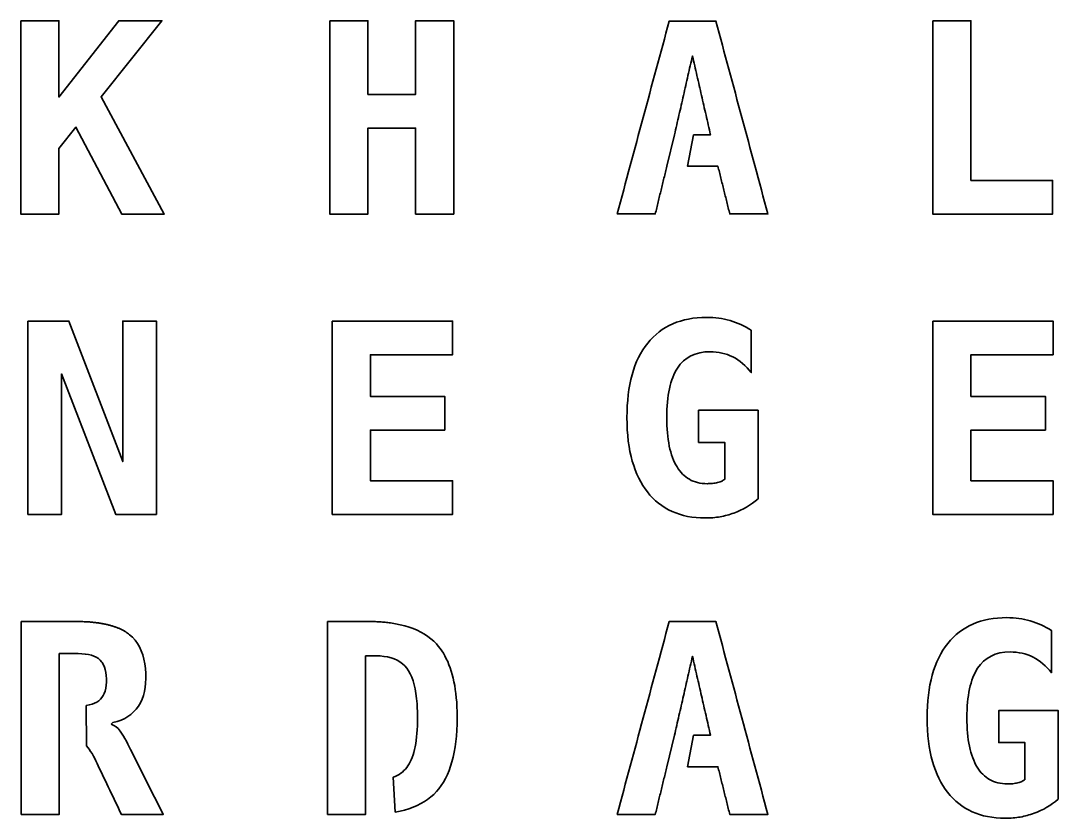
# Model space of a CAD drawing. Header units: inches. Extents: x 0 to 900, y -600 to 85.
# Drawn here: x 165.4 to 234.4, y -156.7 to -103.6 of the extents above; entities that cross this region are included whole.
import ezdxf

# ---------------------------------------------------------------- set-up
doc = ezdxf.new("R2010")
doc.units = ezdxf.units.IN
doc.header["$MEASUREMENT"] = 0
doc.layers.add('01_SNIJLIJNEN', color=7, linetype='Continuous')

msp = doc.modelspace()

# ---------------------------------------------------------------- linework, layer by layer
at = {"layer": '01_SNIJLIJNEN', "color": 5, "lineweight": 35, "true_color": 0x0000ff}
for points in [[(165.351, -103.63), (167.892, -103.63), (167.892, -108.711), (171.871, -103.63), (174.747, -103.63), (170.691, -108.694), (174.894, -116.488), (172.069, -116.488), (169.02, -110.701), (167.892, -112.13), (167.892, -116.488), (165.351, -116.488), (165.351, -103.63)], [(185.904, -103.63), (188.444, -103.63), (188.444, -108.53), (191.623, -108.53), (191.623, -103.63), (194.163, -103.63), (194.163, -116.488), (191.623, -116.488), (191.623, -110.769), (188.444, -110.769), (188.444, -116.488), (185.904, -116.488), (185.904, -103.63)], [(210.121, -111.214), (210.196, -111.214), (210.271, -111.214), (210.346, -111.214), (210.421, -111.214), (210.495, -111.214), (210.57, -111.214), (210.645, -111.214), (210.72, -111.214), (210.795, -111.214), (210.87, -111.214), (210.945, -111.214), (211.02, -111.214), (211.095, -111.214), (211.17, -111.214), (211.244, -111.214), (211.207, -111.05), (211.169, -110.886), (211.132, -110.722), (211.094, -110.558), (211.057, -110.394), (211.019, -110.23), (210.981, -110.066), (210.944, -109.902), (210.906, -109.738), (210.869, -109.574), (210.831, -109.41), (210.793, -109.246), (210.756, -109.082), (210.718, -108.918), (210.681, -108.754), (210.643, -108.59), (210.606, -108.426), (210.568, -108.262), (210.53, -108.098), (210.493, -107.934), (210.455, -107.77), (210.418, -107.606), (210.38, -107.442), (210.342, -107.278), (210.305, -107.113), (210.267, -106.949), (210.23, -106.785), (210.192, -106.621), (210.154, -106.457), (210.117, -106.293), (210.079, -106.129), (210.042, -105.965), (210.004, -106.129), (209.967, -106.293), (209.93, -106.457), (209.892, -106.621), (209.855, -106.785), (209.818, -106.949), (209.78, -107.113), (209.743, -107.278), (209.706, -107.442), (209.669, -107.606), (209.631, -107.77), (209.594, -107.934), (209.557, -108.098), (209.519, -108.262), (209.482, -108.426), (209.445, -108.59), (209.407, -108.754), (209.37, -108.918), (209.333, -109.082), (209.295, -109.246), (209.258, -109.41), (209.221, -109.574), (209.183, -109.738), (209.146, -109.902), (209.109, -110.066), (209.071, -110.23), (209.034, -110.394), (208.997, -110.558), (208.96, -110.722), (208.922, -110.886), (208.885, -111.05), (208.848, -111.214), (208.341, -113.302), (208.317, -113.401), (208.292, -113.5), (208.268, -113.599), (208.244, -113.698), (208.22, -113.797), (208.196, -113.897), (208.172, -113.996), (208.147, -114.095), (208.123, -114.194), (208.099, -114.293), (208.075, -114.392), (208.051, -114.491), (208.027, -114.59), (208.002, -114.689), (207.978, -114.788), (207.954, -114.887), (207.93, -114.986), (207.906, -115.085), (207.882, -115.184), (207.857, -115.283), (207.833, -115.383), (207.809, -115.482), (207.785, -115.581), (207.761, -115.68), (207.737, -115.779), (207.712, -115.878), (207.688, -115.977), (207.664, -116.076), (207.64, -116.175), (207.616, -116.274), (207.592, -116.373), (207.567, -116.472), (207.488, -116.472), (207.409, -116.472), (207.33, -116.472), (207.251, -116.472), (207.171, -116.472), (207.092, -116.472), (207.013, -116.472), (206.934, -116.472), (206.855, -116.472), (206.775, -116.472), (206.696, -116.472), (206.617, -116.472), (206.538, -116.472), (206.459, -116.472), (206.379, -116.472), (206.3, -116.472), (206.221, -116.472), (206.142, -116.472), (206.063, -116.472), (205.983, -116.472), (205.904, -116.472), (205.825, -116.472), (205.746, -116.472), (205.667, -116.472), (205.587, -116.472), (205.508, -116.472), (205.429, -116.472), (205.35, -116.472), (205.271, -116.472), (205.191, -116.472), (205.112, -116.472), (205.033, -116.472), (205.141, -116.071), (205.249, -115.671), (205.358, -115.27), (205.466, -114.869), (205.574, -114.468), (205.682, -114.067), (205.79, -113.666), (205.899, -113.266), (206.007, -112.865), (206.115, -112.464), (206.223, -112.063), (206.331, -111.662), (206.44, -111.261), (206.548, -110.861), (206.656, -110.46), (206.764, -110.059), (206.872, -109.658), (206.981, -109.257), (207.089, -108.856), (207.197, -108.456), (207.305, -108.055), (207.413, -107.654), (207.522, -107.253), (207.63, -106.852), (207.738, -106.451), (207.846, -106.051), (207.954, -105.65), (208.063, -105.249), (208.171, -104.848), (208.279, -104.447), (208.387, -104.046), (208.495, -103.646), (208.592, -103.646), (208.689, -103.646), (208.786, -103.646), (208.883, -103.646), (208.98, -103.646), (209.077, -103.646), (209.174, -103.646), (209.271, -103.646), (209.368, -103.646), (209.465, -103.646), (209.561, -103.646), (209.658, -103.646), (209.755, -103.646), (209.852, -103.646), (209.949, -103.646), (210.046, -103.646), (210.143, -103.646), (210.24, -103.646), (210.337, -103.646), (210.434, -103.646), (210.531, -103.646), (210.628, -103.646), (210.724, -103.646), (210.821, -103.646), (210.918, -103.646), (211.015, -103.646), (211.112, -103.646), (211.209, -103.646), (211.306, -103.646), (211.403, -103.646), (211.5, -103.646), (211.597, -103.646), (211.705, -104.046), (211.813, -104.447), (211.921, -104.848), (212.03, -105.249), (212.138, -105.65), (212.246, -106.051), (212.354, -106.451), (212.462, -106.852), (212.571, -107.253), (212.679, -107.654), (212.787, -108.055), (212.895, -108.456), (213.003, -108.856), (213.111, -109.257), (213.22, -109.658), (213.328, -110.059), (213.436, -110.46), (213.544, -110.861), (213.652, -111.261), (213.761, -111.662), (213.869, -112.063), (213.977, -112.464), (214.085, -112.865), (214.193, -113.266), (214.302, -113.666), (214.41, -114.067), (214.518, -114.468), (214.626, -114.869), (214.734, -115.27), (214.843, -115.671), (214.951, -116.071), (215.059, -116.472), (214.98, -116.472), (214.901, -116.472), (214.821, -116.472), (214.742, -116.472), (214.663, -116.472), (214.584, -116.472), (214.505, -116.472), (214.425, -116.472), (214.346, -116.472), (214.267, -116.472), (214.188, -116.472), (214.109, -116.472), (214.029, -116.472), (213.95, -116.472), (213.871, -116.472), (213.792, -116.472), (213.713, -116.472), (213.633, -116.472), (213.554, -116.472), (213.475, -116.472), (213.396, -116.472), (213.317, -116.472), (213.237, -116.472), (213.158, -116.472), (213.079, -116.472), (213, -116.472), (212.921, -116.472), (212.841, -116.472), (212.762, -116.472), (212.683, -116.472), (212.604, -116.472), (212.525, -116.472), (212.5, -116.373), (212.475, -116.274), (212.45, -116.175), (212.426, -116.076), (212.401, -115.977), (212.376, -115.878), (212.352, -115.779), (212.327, -115.68), (212.302, -115.581), (212.278, -115.482), (212.253, -115.383), (212.228, -115.283), (212.203, -115.184), (212.179, -115.085), (212.154, -114.986), (212.129, -114.887), (212.105, -114.788), (212.08, -114.689), (212.055, -114.59), (212.031, -114.491), (212.006, -114.392), (211.981, -114.293), (211.957, -114.194), (211.932, -114.095), (211.907, -113.996), (211.882, -113.897), (211.858, -113.797), (211.833, -113.698), (211.808, -113.599), (211.784, -113.5), (211.759, -113.401), (211.734, -113.302), (211.628, -113.302), (211.522, -113.302), (211.416, -113.302), (211.31, -113.302), (211.204, -113.302), (211.098, -113.302), (210.992, -113.302), (210.886, -113.302), (210.78, -113.302), (210.674, -113.302), (210.568, -113.302), (210.462, -113.302), (210.356, -113.302), (210.25, -113.302), (210.143, -113.302), (210.037, -113.302), (209.931, -113.302), (209.825, -113.302), (209.719, -113.302), (210.121, -111.214)], [(226.029, -103.63), (228.57, -103.63), (228.57, -114.249), (234.004, -114.249), (234.004, -116.488), (226.029, -116.488), (226.029, -103.63)], [(165.829, -123.6), (168.559, -123.6), (172.142, -132.945), (172.142, -123.6), (174.381, -123.6), (174.381, -136.459), (171.668, -136.459), (168.068, -127.114), (168.068, -136.459), (165.829, -136.459), (165.829, -123.6)], [(186.071, -123.6), (194.08, -123.6), (194.08, -125.839), (188.611, -125.839), (188.611, -128.613), (193.564, -128.613), (193.564, -130.852), (188.611, -130.852), (188.611, -134.22), (194.08, -134.22), (194.08, -136.459), (186.071, -136.459), (186.071, -123.6)], [(226.029, -123.6), (234.038, -123.6), (234.038, -125.839), (228.569, -125.839), (228.569, -128.613), (233.522, -128.613), (233.522, -130.852), (228.569, -130.852), (228.569, -134.22), (234.038, -134.22), (234.038, -136.459), (226.029, -136.459), (226.029, -123.6)], [(210.121, -151.156), (210.196, -151.156), (210.271, -151.156), (210.346, -151.156), (210.421, -151.156), (210.495, -151.156), (210.57, -151.156), (210.645, -151.156), (210.72, -151.156), (210.795, -151.156), (210.87, -151.156), (210.945, -151.156), (211.02, -151.156), (211.095, -151.156), (211.17, -151.156), (211.244, -151.156), (211.207, -150.991), (211.169, -150.827), (211.132, -150.663), (211.094, -150.499), (211.057, -150.335), (211.019, -150.171), (210.981, -150.007), (210.944, -149.843), (210.906, -149.679), (210.869, -149.515), (210.831, -149.351), (210.793, -149.187), (210.756, -149.023), (210.718, -148.859), (210.681, -148.695), (210.643, -148.531), (210.606, -148.367), (210.568, -148.203), (210.53, -148.039), (210.493, -147.875), (210.455, -147.711), (210.418, -147.547), (210.38, -147.383), (210.342, -147.219), (210.305, -147.055), (210.267, -146.891), (210.23, -146.726), (210.192, -146.562), (210.154, -146.398), (210.117, -146.234), (210.079, -146.07), (210.042, -145.906), (210.004, -146.07), (209.967, -146.234), (209.93, -146.398), (209.892, -146.562), (209.855, -146.726), (209.818, -146.891), (209.78, -147.055), (209.743, -147.219), (209.706, -147.383), (209.669, -147.547), (209.631, -147.711), (209.594, -147.875), (209.557, -148.039), (209.519, -148.203), (209.482, -148.367), (209.445, -148.531), (209.407, -148.695), (209.37, -148.859), (209.333, -149.023), (209.295, -149.187), (209.258, -149.351), (209.221, -149.515), (209.183, -149.679), (209.146, -149.843), (209.109, -150.007), (209.071, -150.171), (209.034, -150.335), (208.997, -150.499), (208.96, -150.663), (208.922, -150.827), (208.885, -150.991), (208.848, -151.156), (208.341, -153.243), (208.317, -153.342), (208.292, -153.441), (208.268, -153.54), (208.244, -153.639), (208.22, -153.739), (208.196, -153.838), (208.172, -153.937), (208.147, -154.036), (208.123, -154.135), (208.099, -154.234), (208.075, -154.333), (208.051, -154.432), (208.027, -154.531), (208.002, -154.63), (207.978, -154.729), (207.954, -154.828), (207.93, -154.927), (207.906, -155.026), (207.882, -155.125), (207.857, -155.225), (207.833, -155.324), (207.809, -155.423), (207.785, -155.522), (207.761, -155.621), (207.737, -155.72), (207.712, -155.819), (207.688, -155.918), (207.664, -156.017), (207.64, -156.116), (207.616, -156.215), (207.592, -156.314), (207.567, -156.413), (207.488, -156.413), (207.409, -156.413), (207.33, -156.413), (207.251, -156.413), (207.171, -156.413), (207.092, -156.413), (207.013, -156.413), (206.934, -156.413), (206.855, -156.413), (206.775, -156.413), (206.696, -156.413), (206.617, -156.413), (206.538, -156.413), (206.459, -156.413), (206.379, -156.413), (206.3, -156.413), (206.221, -156.413), (206.142, -156.413), (206.063, -156.413), (205.983, -156.413), (205.904, -156.413), (205.825, -156.413), (205.746, -156.413), (205.667, -156.413), (205.587, -156.413), (205.508, -156.413), (205.429, -156.413), (205.35, -156.413), (205.271, -156.413), (205.191, -156.413), (205.112, -156.413), (205.033, -156.413), (205.141, -156.013), (205.249, -155.612), (205.358, -155.211), (205.466, -154.81), (205.574, -154.409), (205.682, -154.008), (205.79, -153.607), (205.899, -153.207), (206.007, -152.806), (206.115, -152.405), (206.223, -152.004), (206.331, -151.603), (206.44, -151.202), (206.548, -150.802), (206.656, -150.401), (206.764, -150), (206.872, -149.599), (206.981, -149.198), (207.089, -148.798), (207.197, -148.397), (207.305, -147.996), (207.413, -147.595), (207.522, -147.194), (207.63, -146.793), (207.738, -146.393), (207.846, -145.992), (207.954, -145.591), (208.063, -145.19), (208.171, -144.789), (208.279, -144.388), (208.387, -143.987), (208.495, -143.587), (208.592, -143.587), (208.689, -143.587), (208.786, -143.587), (208.883, -143.587), (208.98, -143.587), (209.077, -143.587), (209.174, -143.587), (209.271, -143.587), (209.368, -143.587), (209.465, -143.587), (209.561, -143.587), (209.658, -143.587), (209.755, -143.587), (209.852, -143.587), (209.949, -143.587), (210.046, -143.587), (210.143, -143.587), (210.24, -143.587), (210.337, -143.587), (210.434, -143.587), (210.531, -143.587), (210.628, -143.587), (210.724, -143.587), (210.821, -143.587), (210.918, -143.587), (211.015, -143.587), (211.112, -143.587), (211.209, -143.587), (211.306, -143.587), (211.403, -143.587), (211.5, -143.587), (211.597, -143.587), (211.705, -143.987), (211.813, -144.388), (211.921, -144.789), (212.03, -145.19), (212.138, -145.591), (212.246, -145.992), (212.354, -146.393), (212.462, -146.793), (212.571, -147.194), (212.679, -147.595), (212.787, -147.996), (212.895, -148.397), (213.003, -148.798), (213.111, -149.198), (213.22, -149.599), (213.328, -150), (213.436, -150.401), (213.544, -150.802), (213.652, -151.202), (213.761, -151.603), (213.869, -152.004), (213.977, -152.405), (214.085, -152.806), (214.193, -153.207), (214.302, -153.607), (214.41, -154.008), (214.518, -154.409), (214.626, -154.81), (214.734, -155.211), (214.843, -155.612), (214.951, -156.013), (215.059, -156.413), (214.98, -156.413), (214.901, -156.413), (214.821, -156.413), (214.742, -156.413), (214.663, -156.413), (214.584, -156.413), (214.505, -156.413), (214.425, -156.413), (214.346, -156.413), (214.267, -156.413), (214.188, -156.413), (214.109, -156.413), (214.029, -156.413), (213.95, -156.413), (213.871, -156.413), (213.792, -156.413), (213.713, -156.413), (213.633, -156.413), (213.554, -156.413), (213.475, -156.413), (213.396, -156.413), (213.317, -156.413), (213.237, -156.413), (213.158, -156.413), (213.079, -156.413), (213, -156.413), (212.921, -156.413), (212.841, -156.413), (212.762, -156.413), (212.683, -156.413), (212.604, -156.413), (212.525, -156.413), (212.5, -156.314), (212.475, -156.215), (212.45, -156.116), (212.426, -156.017), (212.401, -155.918), (212.376, -155.819), (212.352, -155.72), (212.327, -155.621), (212.302, -155.522), (212.278, -155.423), (212.253, -155.324), (212.228, -155.225), (212.203, -155.125), (212.179, -155.026), (212.154, -154.927), (212.129, -154.828), (212.105, -154.729), (212.08, -154.63), (212.055, -154.531), (212.031, -154.432), (212.006, -154.333), (211.981, -154.234), (211.957, -154.135), (211.932, -154.036), (211.907, -153.937), (211.882, -153.838), (211.858, -153.739), (211.833, -153.639), (211.808, -153.54), (211.784, -153.441), (211.759, -153.342), (211.734, -153.243), (211.628, -153.243), (211.522, -153.243), (211.416, -153.243), (211.31, -153.243), (211.204, -153.243), (211.098, -153.243), (210.992, -153.243), (210.886, -153.243), (210.78, -153.243), (210.674, -153.243), (210.568, -153.243), (210.462, -153.243), (210.356, -153.243), (210.25, -153.243), (210.143, -153.243), (210.037, -153.243), (209.931, -153.243), (209.825, -153.243), (209.719, -153.243), (210.121, -151.156)]]:
    msp.add_lwpolyline(points, dxfattribs=at)
for points, knots in [([(210.877, -136.7), (210.056, -136.7), (209.324, -136.555), (208.681, -136.265), (208.038, -135.975), (207.492, -135.543), (207.044, -134.969), (206.614, -134.418), (206.279, -133.734), (206.041, -132.919), (205.803, -132.104), (205.684, -131.136), (205.684, -130.017), (205.684, -128.949), (205.797, -128.001), (206.024, -127.174), (206.251, -126.348), (206.597, -125.647), (207.062, -125.073), (207.98, -123.93), (209.287, -123.359), (210.981, -123.359), (211.273, -123.359), (211.545, -123.376), (211.794, -123.411), (212.044, -123.445), (212.295, -123.5), (212.548, -123.574), (213.036, -123.718), (213.504, -123.93), (213.952, -124.212), (213.952, -124.212), (213.952, -127.028), (213.952, -127.028), (213.596, -126.569), (213.188, -126.221), (212.729, -125.986), (212.269, -125.756), (211.764, -125.641), (211.213, -125.641), (210.237, -125.641), (209.513, -126.003), (209.043, -126.726), (208.566, -127.462), (208.328, -128.558), (208.328, -130.017), (208.328, -130.734), (208.385, -131.367), (208.5, -131.916), (208.615, -132.464), (208.787, -132.928), (209.017, -133.307), (209.235, -133.663), (209.509, -133.937), (209.839, -134.129), (210.17, -134.322), (210.567, -134.418), (211.032, -134.418), (211.147, -134.418), (211.265, -134.412), (211.385, -134.4), (211.506, -134.389), (211.615, -134.369), (211.713, -134.34), (211.839, -134.312), (211.933, -134.28), (211.997, -134.245), (212.06, -134.211), (212.123, -134.171), (212.186, -134.125), (212.186, -134.125), (212.186, -131.67), (212.186, -131.67), (212.186, -131.67), (210.447, -131.67), (210.447, -131.67), (210.447, -131.67), (210.447, -129.534), (210.447, -129.534), (210.447, -129.534), (214.408, -129.534), (214.408, -129.534), (214.408, -129.534), (214.408, -135.425), (214.408, -135.425), (213.926, -135.839), (213.389, -136.155), (212.798, -136.373), (212.499, -136.482), (212.195, -136.564), (211.885, -136.618), (211.575, -136.673), (211.239, -136.7), (210.877, -136.7)], [0, 0, 0, 0, 1, 1, 1, 2, 2, 2, 3, 3, 3, 4, 4, 4, 5, 5, 5, 6, 6, 6, 7, 7, 7, 8, 8, 8, 9, 9, 9, 10, 10, 10, 11, 11, 11, 12, 12, 12, 13, 13, 13, 14, 14, 14, 15, 15, 15, 16, 16, 16, 17, 17, 17, 18, 18, 18, 19, 19, 19, 20, 20, 20, 21, 21, 21, 22, 22, 22, 23, 23, 23, 24, 24, 24, 25, 25, 25, 26, 26, 26, 27, 27, 27, 28, 28, 28, 29, 29, 29, 30, 30, 30, 31, 31, 31, 31]), ([(230.848, -156.671), (230.026, -156.671), (229.294, -156.526), (228.651, -156.235), (228.008, -155.946), (227.463, -155.514), (227.015, -154.939), (226.584, -154.388), (226.25, -153.705), (226.011, -152.89), (225.773, -152.074), (225.654, -151.107), (225.654, -149.987), (225.654, -148.919), (225.768, -147.972), (225.994, -147.145), (226.221, -146.318), (226.567, -145.618), (227.032, -145.043), (227.951, -143.901), (229.257, -143.329), (230.951, -143.329), (231.244, -143.329), (231.515, -143.347), (231.765, -143.381), (232.015, -143.416), (232.266, -143.47), (232.519, -143.545), (233.006, -143.688), (233.475, -143.901), (233.922, -144.182), (233.922, -144.182), (233.922, -146.998), (233.922, -146.998), (233.566, -146.539), (233.159, -146.192), (232.699, -145.956), (232.24, -145.727), (231.735, -145.612), (231.184, -145.612), (230.207, -145.612), (229.484, -145.974), (229.013, -146.697), (228.536, -147.432), (228.298, -148.529), (228.298, -149.987), (228.298, -150.705), (228.356, -151.338), (228.471, -151.886), (228.585, -152.435), (228.758, -152.898), (228.987, -153.277), (229.205, -153.633), (229.48, -153.907), (229.81, -154.1), (230.14, -154.292), (230.538, -154.388), (231.003, -154.388), (231.117, -154.388), (231.235, -154.383), (231.356, -154.371), (231.476, -154.36), (231.585, -154.34), (231.683, -154.311), (231.809, -154.282), (231.904, -154.25), (231.967, -154.216), (232.03, -154.181), (232.093, -154.142), (232.157, -154.095), (232.157, -154.095), (232.157, -151.641), (232.157, -151.641), (232.157, -151.641), (230.417, -151.641), (230.417, -151.641), (230.417, -151.641), (230.417, -149.505), (230.417, -149.505), (230.417, -149.505), (234.379, -149.505), (234.379, -149.505), (234.379, -149.505), (234.379, -155.396), (234.379, -155.396), (233.897, -155.809), (233.359, -156.125), (232.768, -156.343), (232.47, -156.452), (232.165, -156.534), (231.855, -156.589), (231.545, -156.643), (231.209, -156.671), (230.848, -156.671)], [0, 0, 0, 0, 1, 1, 1, 2, 2, 2, 3, 3, 3, 4, 4, 4, 5, 5, 5, 6, 6, 6, 7, 7, 7, 8, 8, 8, 9, 9, 9, 10, 10, 10, 11, 11, 11, 12, 12, 12, 13, 13, 13, 14, 14, 14, 15, 15, 15, 16, 16, 16, 17, 17, 17, 18, 18, 18, 19, 19, 19, 20, 20, 20, 21, 21, 21, 22, 22, 22, 23, 23, 23, 24, 24, 24, 25, 25, 25, 26, 26, 26, 27, 27, 27, 28, 28, 28, 29, 29, 29, 30, 30, 30, 31, 31, 31, 31]), ([(171.361, -150.412), (171.361, -150.412), (171.54, -150.494), (171.54, -150.494), (171.54, -150.494), (171.699, -150.595), (171.699, -150.595), (171.699, -150.595), (171.832, -150.709), (171.832, -150.709), (171.832, -150.709), (171.97, -150.872), (171.97, -150.872), (171.97, -150.872), (172.107, -151.071), (172.107, -151.071), (172.107, -151.071), (172.193, -151.21), (172.193, -151.21), (172.193, -151.21), (172.284, -151.368), (172.284, -151.368), (172.284, -151.368), (172.381, -151.547), (172.381, -151.547), (172.381, -151.547), (172.484, -151.747), (172.484, -151.747), (172.484, -151.747), (172.655, -152.088), (172.655, -152.088), (172.655, -152.088), (172.8, -152.377), (172.8, -152.377), (172.8, -152.377), (172.945, -152.665), (172.945, -152.665), (172.945, -152.665), (173.09, -152.953), (173.09, -152.953), (173.09, -152.953), (173.235, -153.242), (173.235, -153.242), (173.235, -153.242), (173.38, -153.53), (173.38, -153.53), (173.38, -153.53), (173.525, -153.818), (173.525, -153.818), (173.525, -153.818), (173.67, -154.107), (173.67, -154.107), (173.67, -154.107), (173.815, -154.395), (173.815, -154.395), (173.815, -154.395), (173.96, -154.683), (173.96, -154.683), (173.96, -154.683), (174.105, -154.972), (174.105, -154.972), (174.105, -154.972), (174.25, -155.26), (174.25, -155.26), (174.25, -155.26), (174.395, -155.548), (174.395, -155.548), (174.395, -155.548), (174.54, -155.837), (174.54, -155.837), (174.54, -155.837), (174.685, -156.125), (174.685, -156.125), (174.685, -156.125), (174.83, -156.413), (174.83, -156.413), (174.83, -156.413), (172.047, -156.413), (172.047, -156.413), (172.047, -156.413), (171.95, -156.211), (171.95, -156.211), (171.95, -156.211), (171.853, -156.008), (171.853, -156.008), (171.853, -156.008), (171.757, -155.806), (171.757, -155.806), (171.757, -155.806), (171.66, -155.604), (171.66, -155.604), (171.66, -155.604), (171.563, -155.401), (171.563, -155.401), (171.563, -155.401), (171.467, -155.199), (171.467, -155.199), (171.467, -155.199), (171.37, -154.996), (171.37, -154.996), (171.37, -154.996), (171.273, -154.794), (171.273, -154.794), (171.273, -154.794), (171.177, -154.591), (171.177, -154.591), (171.177, -154.591), (171.08, -154.389), (171.08, -154.389), (171.08, -154.389), (170.983, -154.187), (170.983, -154.187), (170.983, -154.187), (170.887, -153.984), (170.887, -153.984), (170.887, -153.984), (170.79, -153.782), (170.79, -153.782), (170.79, -153.782), (170.693, -153.579), (170.693, -153.579), (170.693, -153.579), (170.597, -153.377), (170.597, -153.377), (170.597, -153.377), (170.5, -153.174), (170.5, -153.174), (170.5, -153.174), (170.429, -153.022), (170.429, -153.022), (170.429, -153.022), (170.345, -152.847), (170.345, -152.847), (170.345, -152.847), (170.275, -152.706), (170.275, -152.706), (170.275, -152.706), (170.184, -152.533), (170.184, -152.533), (170.184, -152.533), (170.093, -152.372), (170.093, -152.372), (170.093, -152.372), (170.001, -152.223), (170.001, -152.223), (170.001, -152.223), (169.908, -152.086), (169.908, -152.086), (169.908, -152.086), (169.815, -151.961), (169.815, -151.961), (169.815, -151.961), (169.722, -151.848), (169.722, -151.848), (169.722, -151.848), (169.705, -149.174), (169.705, -149.174), (169.705, -149.174), (169.91, -149.135), (169.91, -149.135), (169.91, -149.135), (170.097, -149.083), (170.097, -149.083), (170.097, -149.083), (170.265, -149.019), (170.265, -149.019), (170.265, -149.019), (170.415, -148.942), (170.415, -148.942), (170.415, -148.942), (170.545, -148.851), (170.545, -148.851), (170.545, -148.851), (170.653, -148.752), (170.653, -148.752), (170.653, -148.752), (170.746, -148.642), (170.746, -148.642), (170.746, -148.642), (170.827, -148.515), (170.827, -148.515), (170.827, -148.515), (170.898, -148.372), (170.898, -148.372), (170.898, -148.372), (170.958, -148.212), (170.958, -148.212), (170.958, -148.212), (171.003, -148.028), (171.003, -148.028), (171.003, -148.028), (171.033, -147.82), (171.033, -147.82), (171.033, -147.82), (171.047, -147.618), (171.047, -147.618), (171.047, -147.618), (171.05, -147.403), (171.05, -147.403), (171.05, -147.403), (171.039, -147.179), (171.039, -147.179), (171.039, -147.179), (171.015, -146.973), (171.015, -146.973), (171.015, -146.973), (170.976, -146.784), (170.976, -146.784), (170.976, -146.784), (170.924, -146.612), (170.924, -146.612), (170.924, -146.612), (170.858, -146.458), (170.858, -146.458), (170.858, -146.458), (170.777, -146.32), (170.777, -146.32), (170.777, -146.32), (170.732, -146.258), (170.732, -146.258), (170.732, -146.258), (170.631, -146.146), (170.631, -146.146), (170.631, -146.146), (170.513, -146.049), (170.513, -146.049), (170.513, -146.049), (170.376, -145.964), (170.376, -145.964), (170.376, -145.964), (170.221, -145.891), (170.221, -145.891), (170.221, -145.891), (170.048, -145.831), (170.048, -145.831), (170.048, -145.831), (169.857, -145.784), (169.857, -145.784), (169.857, -145.784), (169.647, -145.749), (169.647, -145.749), (169.647, -145.749), (169.419, -145.727), (169.419, -145.727), (169.419, -145.727), (169.173, -145.718), (169.173, -145.718), (169.173, -145.718), (168.996, -145.717), (168.996, -145.717), (168.996, -145.717), (168.922, -145.717), (168.922, -145.717), (168.922, -145.717), (167.914, -145.717), (167.914, -145.717), (167.914, -145.717), (167.914, -149.214), (167.914, -149.214), (167.914, -149.214), (167.914, -150.279), (167.914, -150.279), (167.914, -150.279), (167.914, -151.345), (167.914, -151.345), (167.914, -151.345), (167.914, -156.413), (167.914, -156.413), (167.914, -156.413), (165.38, -156.413), (165.38, -156.413), (165.38, -156.413), (165.38, -143.587), (165.38, -143.587), (165.38, -143.587), (168.353, -143.587), (168.353, -143.587), (168.353, -143.587), (168.582, -143.587), (168.582, -143.587), (168.582, -143.587), (168.811, -143.587), (168.811, -143.587), (168.811, -143.587), (169.04, -143.587), (169.04, -143.587), (169.143, -143.587), (169.244, -143.588), (169.343, -143.59), (169.443, -143.592), (169.541, -143.596), (169.636, -143.6), (169.732, -143.605), (169.826, -143.611), (169.919, -143.617), (170.011, -143.624), (170.101, -143.632), (170.19, -143.641), (170.278, -143.651), (170.365, -143.661), (170.45, -143.672), (170.535, -143.684), (170.618, -143.696), (170.7, -143.71), (170.781, -143.724), (170.861, -143.738), (170.938, -143.754), (171.016, -143.77), (171.092, -143.787), (171.166, -143.806), (171.24, -143.824), (171.312, -143.843), (171.383, -143.864), (171.453, -143.884), (171.522, -143.906), (171.589, -143.929), (171.656, -143.952), (171.721, -143.976), (171.784, -144.001), (171.847, -144.026), (171.909, -144.052), (171.968, -144.08), (172.028, -144.107), (172.086, -144.136), (172.142, -144.165), (172.198, -144.195), (172.252, -144.226), (172.304, -144.258), (172.356, -144.29), (172.407, -144.323), (172.456, -144.357), (172.504, -144.391), (172.551, -144.426), (172.596, -144.463), (172.596, -144.463), (172.79, -144.637), (172.79, -144.637), (172.79, -144.637), (172.964, -144.831), (172.964, -144.831), (172.964, -144.831), (173.118, -145.044), (173.118, -145.044), (173.118, -145.044), (173.254, -145.277), (173.254, -145.277), (173.254, -145.277), (173.37, -145.53), (173.37, -145.53), (173.37, -145.53), (173.466, -145.801), (173.466, -145.801), (173.466, -145.801), (173.544, -146.088), (173.544, -146.088), (173.544, -146.088), (173.604, -146.391), (173.604, -146.391), (173.604, -146.391), (173.644, -146.708), (173.644, -146.708), (173.644, -146.708), (173.666, -147.042), (173.666, -147.042), (173.666, -147.042), (173.67, -147.362), (173.67, -147.362), (173.67, -147.362), (173.655, -147.703), (173.655, -147.703), (173.655, -147.703), (173.631, -147.942), (173.631, -147.942), (173.631, -147.942), (173.581, -148.239), (173.581, -148.239), (173.581, -148.239), (173.511, -148.509), (173.511, -148.509), (173.511, -148.509), (173.421, -148.76), (173.421, -148.76), (173.421, -148.76), (173.311, -148.995), (173.311, -148.995), (173.311, -148.995), (173.179, -149.215), (173.179, -149.215), (173.179, -149.215), (173.026, -149.42), (173.026, -149.42), (173.026, -149.42), (172.862, -149.6), (172.862, -149.6), (172.862, -149.6), (172.681, -149.763), (172.681, -149.763), (172.681, -149.763), (172.482, -149.907), (172.482, -149.907), (172.482, -149.907), (172.266, -150.034), (172.266, -150.034), (172.266, -150.034), (172.028, -150.143), (172.028, -150.143), (172.028, -150.143), (171.766, -150.233), (171.766, -150.233), (171.766, -150.233), (171.48, -150.304), (171.48, -150.304), (171.48, -150.304), (171.361, -150.412), (171.361, -150.412)], [0, 0, 0, 0, 1, 1, 1, 2, 2, 2, 3, 3, 3, 4, 4, 4, 5, 5, 5, 6, 6, 6, 7, 7, 7, 8, 8, 8, 9, 9, 9, 10, 10, 10, 11, 11, 11, 12, 12, 12, 13, 13, 13, 14, 14, 14, 15, 15, 15, 16, 16, 16, 17, 17, 17, 18, 18, 18, 19, 19, 19, 20, 20, 20, 21, 21, 21, 22, 22, 22, 23, 23, 23, 24, 24, 24, 25, 25, 25, 26, 26, 26, 27, 27, 27, 28, 28, 28, 29, 29, 29, 30, 30, 30, 31, 31, 31, 32, 32, 32, 33, 33, 33, 34, 34, 34, 35, 35, 35, 36, 36, 36, 37, 37, 37, 38, 38, 38, 39, 39, 39, 40, 40, 40, 41, 41, 41, 42, 42, 42, 43, 43, 43, 44, 44, 44, 45, 45, 45, 46, 46, 46, 47, 47, 47, 48, 48, 48, 49, 49, 49, 50, 50, 50, 51, 51, 51, 52, 52, 52, 53, 53, 53, 54, 54, 54, 55, 55, 55, 56, 56, 56, 57, 57, 57, 58, 58, 58, 59, 59, 59, 60, 60, 60, 61, 61, 61, 62, 62, 62, 63, 63, 63, 64, 64, 64, 65, 65, 65, 66, 66, 66, 67, 67, 67, 68, 68, 68, 69, 69, 69, 70, 70, 70, 71, 71, 71, 72, 72, 72, 73, 73, 73, 74, 74, 74, 75, 75, 75, 76, 76, 76, 77, 77, 77, 78, 78, 78, 79, 79, 79, 80, 80, 80, 81, 81, 81, 82, 82, 82, 83, 83, 83, 84, 84, 84, 85, 85, 85, 86, 86, 86, 87, 87, 87, 88, 88, 88, 89, 89, 89, 90, 90, 90, 91, 91, 91, 92, 92, 92, 93, 93, 93, 94, 94, 94, 95, 95, 95, 96, 96, 96, 97, 97, 97, 98, 98, 98, 99, 99, 99, 100, 100, 100, 101, 101, 101, 102, 102, 102, 103, 103, 103, 104, 104, 104, 105, 105, 105, 106, 106, 106, 107, 107, 107, 108, 108, 108, 109, 109, 109, 110, 110, 110, 111, 111, 111, 112, 112, 112, 113, 113, 113, 114, 114, 114, 115, 115, 115, 116, 116, 116, 117, 117, 117, 118, 118, 118, 119, 119, 119, 120, 120, 120, 121, 121, 121, 122, 122, 122, 123, 123, 123, 124, 124, 124, 125, 125, 125, 126, 126, 126, 127, 127, 127, 128, 128, 128, 129, 129, 129, 130, 130, 130, 131, 131, 131, 132, 132, 132, 133, 133, 133, 134, 134, 134, 135, 135, 135, 136, 136, 136, 137, 137, 137, 138, 138, 138, 138]), ([(190.128, -153.946), (190.128, -153.946), (190.264, -153.891), (190.264, -153.891), (190.264, -153.891), (190.394, -153.828), (190.394, -153.828), (190.394, -153.828), (190.517, -153.758), (190.517, -153.758), (190.517, -153.758), (190.634, -153.68), (190.634, -153.68), (190.634, -153.68), (190.743, -153.595), (190.743, -153.595), (190.743, -153.595), (190.846, -153.503), (190.846, -153.503), (190.846, -153.503), (190.943, -153.403), (190.943, -153.403), (190.943, -153.403), (191.032, -153.296), (191.032, -153.296), (191.032, -153.296), (191.115, -153.182), (191.115, -153.182), (191.115, -153.182), (191.192, -153.059), (191.192, -153.059), (191.192, -153.059), (191.264, -152.925), (191.264, -152.925), (191.264, -152.925), (191.331, -152.782), (191.331, -152.782), (191.331, -152.782), (191.393, -152.628), (191.393, -152.628), (191.393, -152.628), (191.45, -152.464), (191.45, -152.464), (191.45, -152.464), (191.502, -152.289), (191.502, -152.289), (191.502, -152.289), (191.55, -152.105), (191.55, -152.105), (191.55, -152.105), (191.592, -151.91), (191.592, -151.91), (191.592, -151.91), (191.629, -151.706), (191.629, -151.706), (191.629, -151.706), (191.661, -151.491), (191.661, -151.491), (191.661, -151.491), (191.689, -151.265), (191.689, -151.265), (191.689, -151.265), (191.711, -151.03), (191.711, -151.03), (191.711, -151.03), (191.728, -150.784), (191.728, -150.784), (191.728, -150.784), (191.741, -150.528), (191.741, -150.528), (191.743, -150.485), (191.744, -150.441), (191.745, -150.397), (191.745, -150.397), (191.75, -150.125), (191.75, -150.125), (191.75, -150.125), (191.75, -149.848), (191.75, -149.848), (191.75, -149.848), (191.745, -149.578), (191.745, -149.578), (191.745, -149.578), (191.735, -149.319), (191.735, -149.319), (191.735, -149.319), (191.72, -149.07), (191.72, -149.07), (191.72, -149.07), (191.689, -148.716), (191.689, -148.716), (191.689, -148.716), (191.646, -148.384), (191.646, -148.384), (191.646, -148.384), (191.592, -148.074), (191.592, -148.074), (191.592, -148.074), (191.527, -147.788), (191.527, -147.788), (191.527, -147.788), (191.45, -147.524), (191.45, -147.524), (191.45, -147.524), (191.363, -147.282), (191.363, -147.282), (191.363, -147.282), (191.264, -147.064), (191.264, -147.064), (191.264, -147.064), (191.154, -146.868), (191.154, -146.868), (191.154, -146.868), (191.033, -146.694), (191.033, -146.694), (191.033, -146.694), (190.898, -146.537), (190.898, -146.537), (190.898, -146.537), (190.747, -146.398), (190.747, -146.398), (190.747, -146.398), (190.58, -146.274), (190.58, -146.274), (190.58, -146.274), (190.399, -146.167), (190.399, -146.167), (190.399, -146.167), (190.201, -146.077), (190.201, -146.077), (190.201, -146.077), (189.989, -146.002), (189.989, -146.002), (189.989, -146.002), (189.761, -145.945), (189.761, -145.945), (189.761, -145.945), (189.517, -145.904), (189.517, -145.904), (189.517, -145.904), (189.259, -145.879), (189.259, -145.879), (189.259, -145.879), (188.984, -145.871), (188.984, -145.871), (188.984, -145.871), (188.297, -145.871), (188.297, -145.871), (188.297, -145.871), (188.297, -146.129), (188.297, -146.129), (188.297, -146.129), (188.297, -146.387), (188.297, -146.387), (188.297, -146.387), (188.297, -146.645), (188.297, -146.645), (188.297, -146.645), (188.297, -146.903), (188.297, -146.903), (188.297, -146.903), (188.297, -147.161), (188.297, -147.161), (188.297, -147.161), (188.297, -147.419), (188.297, -147.419), (188.297, -147.419), (188.297, -147.677), (188.297, -147.677), (188.297, -147.677), (188.297, -147.935), (188.297, -147.935), (188.297, -147.935), (188.297, -148.193), (188.297, -148.193), (188.297, -148.193), (188.297, -148.451), (188.297, -148.451), (188.297, -148.451), (188.297, -148.709), (188.297, -148.709), (188.297, -148.709), (188.297, -148.967), (188.297, -148.967), (188.297, -148.967), (188.297, -149.225), (188.297, -149.225), (188.297, -149.225), (188.297, -149.483), (188.297, -149.483), (188.297, -149.483), (188.297, -149.741), (188.297, -149.741), (188.297, -149.741), (188.297, -149.999), (188.297, -149.999), (188.297, -149.999), (188.297, -150.257), (188.297, -150.257), (188.297, -150.257), (188.297, -150.515), (188.297, -150.515), (188.297, -150.515), (188.297, -150.773), (188.297, -150.773), (188.297, -150.773), (188.297, -151.031), (188.297, -151.031), (188.297, -151.031), (188.297, -151.289), (188.297, -151.289), (188.297, -151.289), (188.297, -151.547), (188.297, -151.547), (188.297, -151.547), (188.297, -151.805), (188.297, -151.805), (188.297, -151.805), (188.297, -152.063), (188.297, -152.063), (188.297, -152.063), (188.297, -152.321), (188.297, -152.321), (188.297, -152.321), (188.297, -152.579), (188.297, -152.579), (188.297, -152.579), (188.297, -152.837), (188.297, -152.837), (188.297, -152.837), (188.297, -153.095), (188.297, -153.095), (188.297, -153.095), (188.297, -153.353), (188.297, -153.353), (188.297, -153.353), (188.297, -153.611), (188.297, -153.611), (188.297, -153.611), (188.297, -153.869), (188.297, -153.869), (188.297, -153.869), (188.297, -154.127), (188.297, -154.127), (188.297, -154.127), (188.294, -156.414), (188.294, -156.414), (188.294, -156.414), (185.763, -156.412), (185.763, -156.412), (185.763, -156.412), (185.763, -143.586), (185.763, -143.586), (185.763, -143.586), (188.478, -143.586), (188.478, -143.586), (188.543, -143.586), (188.608, -143.586), (188.673, -143.587), (188.737, -143.588), (188.801, -143.589), (188.865, -143.591), (188.928, -143.593), (188.991, -143.596), (189.053, -143.599), (189.115, -143.602), (189.177, -143.605), (189.238, -143.609), (189.299, -143.613), (189.359, -143.617), (189.419, -143.622), (189.479, -143.627), (189.539, -143.632), (189.597, -143.638), (189.656, -143.644), (189.714, -143.65), (189.772, -143.657), (189.829, -143.664), (189.886, -143.671), (189.943, -143.679), (189.943, -143.679), (190.274, -143.732), (190.274, -143.732), (190.274, -143.732), (190.592, -143.796), (190.592, -143.796), (190.592, -143.796), (190.896, -143.872), (190.896, -143.872), (190.896, -143.872), (191.186, -143.959), (191.186, -143.959), (191.186, -143.959), (191.462, -144.058), (191.462, -144.058), (191.462, -144.058), (191.724, -144.169), (191.724, -144.169), (191.724, -144.169), (191.972, -144.292), (191.972, -144.292), (191.972, -144.292), (192.207, -144.426), (192.207, -144.426), (192.207, -144.426), (192.427, -144.572), (192.427, -144.572), (192.427, -144.572), (192.634, -144.73), (192.634, -144.73), (192.634, -144.73), (192.826, -144.899), (192.826, -144.899), (192.826, -144.899), (193.005, -145.08), (193.005, -145.08), (193.005, -145.08), (193.129, -145.223), (193.129, -145.223), (193.129, -145.223), (193.248, -145.374), (193.248, -145.374), (193.248, -145.374), (193.361, -145.534), (193.361, -145.534), (193.361, -145.534), (193.468, -145.702), (193.468, -145.702), (193.468, -145.702), (193.57, -145.878), (193.57, -145.878), (193.57, -145.878), (193.665, -146.062), (193.665, -146.062), (193.665, -146.062), (193.755, -146.255), (193.755, -146.255), (193.755, -146.255), (193.839, -146.457), (193.839, -146.457), (193.839, -146.457), (193.918, -146.667), (193.918, -146.667), (193.918, -146.667), (193.991, -146.885), (193.991, -146.885), (193.991, -146.885), (194.058, -147.111), (194.058, -147.111), (194.058, -147.111), (194.119, -147.347), (194.119, -147.347), (194.119, -147.347), (194.173, -147.592), (194.173, -147.592), (194.173, -147.592), (194.222, -147.846), (194.222, -147.846), (194.222, -147.846), (194.264, -148.11), (194.264, -148.11), (194.264, -148.11), (194.3, -148.383), (194.3, -148.383), (194.3, -148.383), (194.33, -148.665), (194.33, -148.665), (194.33, -148.665), (194.354, -148.956), (194.354, -148.956), (194.354, -148.956), (194.371, -149.257), (194.371, -149.257), (194.371, -149.257), (194.383, -149.567), (194.383, -149.567), (194.383, -149.567), (194.387, -149.779), (194.387, -149.779), (194.387, -149.779), (194.388, -149.995), (194.388, -149.995), (194.388, -149.995), (194.383, -150.411), (194.383, -150.411), (194.383, -150.411), (194.367, -150.814), (194.367, -150.814), (194.367, -150.814), (194.34, -151.201), (194.34, -151.201), (194.34, -151.201), (194.302, -151.574), (194.302, -151.574), (194.302, -151.574), (194.253, -151.932), (194.253, -151.932), (194.253, -151.932), (194.194, -152.275), (194.194, -152.275), (194.194, -152.275), (194.124, -152.604), (194.124, -152.604), (194.124, -152.604), (194.042, -152.918), (194.042, -152.918), (194.042, -152.918), (193.951, -153.217), (193.951, -153.217), (193.951, -153.217), (193.848, -153.502), (193.848, -153.502), (193.848, -153.502), (193.735, -153.771), (193.735, -153.771), (193.735, -153.771), (193.61, -154.027), (193.61, -154.027), (193.61, -154.027), (193.475, -154.267), (193.475, -154.267), (193.475, -154.267), (193.329, -154.493), (193.329, -154.493), (193.329, -154.493), (193.173, -154.704), (193.173, -154.704), (193.173, -154.704), (193.005, -154.9), (193.005, -154.9), (193.005, -154.9), (192.825, -155.083), (192.825, -155.083), (192.825, -155.083), (192.632, -155.255), (192.632, -155.255), (192.632, -155.255), (192.424, -155.414), (192.424, -155.414), (192.424, -155.414), (192.203, -155.562), (192.203, -155.562), (192.203, -155.562), (191.969, -155.698), (191.969, -155.698), (191.969, -155.698), (191.72, -155.822), (191.72, -155.822), (191.72, -155.822), (191.458, -155.934), (191.458, -155.934), (191.458, -155.934), (191.182, -156.034), (191.182, -156.034), (191.182, -156.034), (190.892, -156.123), (190.892, -156.123), (190.892, -156.123), (190.588, -156.2), (190.588, -156.2), (190.588, -156.2), (190.271, -156.265), (190.271, -156.265), (190.271, -156.265), (190.128, -153.946), (190.128, -153.946)], [0, 0, 0, 0, 1, 1, 1, 2, 2, 2, 3, 3, 3, 4, 4, 4, 5, 5, 5, 6, 6, 6, 7, 7, 7, 8, 8, 8, 9, 9, 9, 10, 10, 10, 11, 11, 11, 12, 12, 12, 13, 13, 13, 14, 14, 14, 15, 15, 15, 16, 16, 16, 17, 17, 17, 18, 18, 18, 19, 19, 19, 20, 20, 20, 21, 21, 21, 22, 22, 22, 23, 23, 23, 24, 24, 24, 25, 25, 25, 26, 26, 26, 27, 27, 27, 28, 28, 28, 29, 29, 29, 30, 30, 30, 31, 31, 31, 32, 32, 32, 33, 33, 33, 34, 34, 34, 35, 35, 35, 36, 36, 36, 37, 37, 37, 38, 38, 38, 39, 39, 39, 40, 40, 40, 41, 41, 41, 42, 42, 42, 43, 43, 43, 44, 44, 44, 45, 45, 45, 46, 46, 46, 47, 47, 47, 48, 48, 48, 49, 49, 49, 50, 50, 50, 51, 51, 51, 52, 52, 52, 53, 53, 53, 54, 54, 54, 55, 55, 55, 56, 56, 56, 57, 57, 57, 58, 58, 58, 59, 59, 59, 60, 60, 60, 61, 61, 61, 62, 62, 62, 63, 63, 63, 64, 64, 64, 65, 65, 65, 66, 66, 66, 67, 67, 67, 68, 68, 68, 69, 69, 69, 70, 70, 70, 71, 71, 71, 72, 72, 72, 73, 73, 73, 74, 74, 74, 75, 75, 75, 76, 76, 76, 77, 77, 77, 78, 78, 78, 79, 79, 79, 80, 80, 80, 81, 81, 81, 82, 82, 82, 83, 83, 83, 84, 84, 84, 85, 85, 85, 86, 86, 86, 87, 87, 87, 88, 88, 88, 89, 89, 89, 90, 90, 90, 91, 91, 91, 92, 92, 92, 93, 93, 93, 94, 94, 94, 95, 95, 95, 96, 96, 96, 97, 97, 97, 98, 98, 98, 99, 99, 99, 100, 100, 100, 101, 101, 101, 102, 102, 102, 103, 103, 103, 104, 104, 104, 105, 105, 105, 106, 106, 106, 107, 107, 107, 108, 108, 108, 109, 109, 109, 110, 110, 110, 111, 111, 111, 112, 112, 112, 113, 113, 113, 114, 114, 114, 115, 115, 115, 116, 116, 116, 117, 117, 117, 118, 118, 118, 119, 119, 119, 120, 120, 120, 121, 121, 121, 122, 122, 122, 123, 123, 123, 124, 124, 124, 125, 125, 125, 126, 126, 126, 127, 127, 127, 128, 128, 128, 129, 129, 129, 130, 130, 130, 131, 131, 131, 132, 132, 132, 133, 133, 133, 134, 134, 134, 135, 135, 135, 136, 136, 136, 137, 137, 137, 138, 138, 138, 139, 139, 139, 140, 140, 140, 141, 141, 141, 142, 142, 142, 143, 143, 143, 144, 144, 144, 145, 145, 145, 146, 146, 146, 147, 147, 147, 148, 148, 148, 149, 149, 149, 150, 150, 150, 151, 151, 151, 152, 152, 152, 153, 153, 153, 154, 154, 154, 155, 155, 155, 155])]:
    msp.add_open_spline(points, degree=3, knots=knots, dxfattribs=at)

doc.saveas('drawing.dxf')
